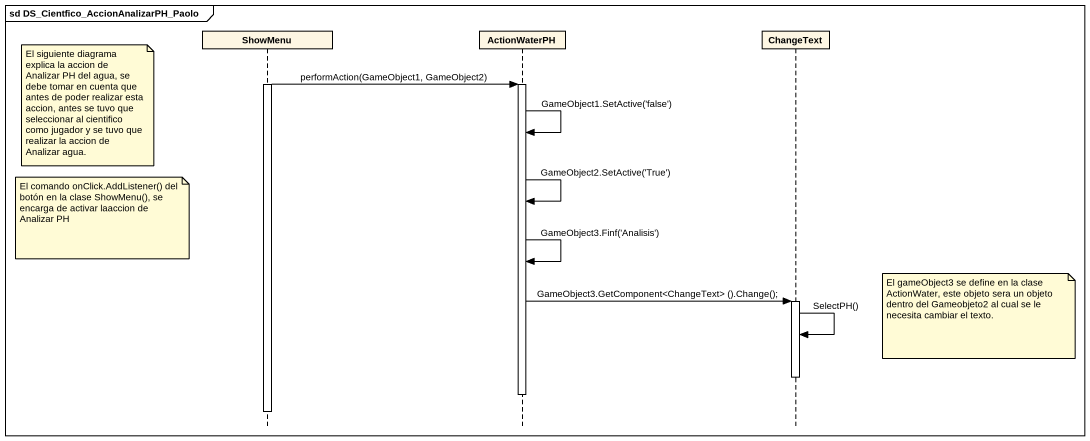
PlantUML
@startuml
mainframe sd DS_Cientfico_AccionAnalizarPH_Paolo
hide footbox
participant ShowMenu
participant ActionWaterPH
participant ChangeText

activate ShowMenu
ShowMenu -> ActionWaterPH : performAction(GameObject1, GameObject2)
activate ActionWaterPH
note left of ShowMenu : El siguiente diagrama explica la accion de Analizar PH del agua, se debe tomar en cuenta que antes de poder realizar esta accion, antes se tuvo que seleccionar al cientifico como jugador y se tuvo que realizar la accion de Analizar agua.
ActionWaterPH -> ActionWaterPH : GameObject1.SetActive('false')
ActionWaterPH -> ActionWaterPH : GameObject2.SetActive('True')
note left of ShowMenu : El comando onClick.AddListener() del botón en la clase ShowMenu(), se encarga de activar laaccion de Analizar PH
ActionWaterPH -> ActionWaterPH : GameObject3.Finf('Analisis')
ActionWaterPH -> ChangeText : GameObject3.GetComponent<ChangeText> ().Change();
activate ChangeText
note right of ChangeText : El gameObject3 se define en la clase ActionWater, este objeto sera un objeto dentro del Gameobjeto2 al cual se le necesita cambiar el texto.
ChangeText -> ChangeText : SelectPH()
deactivate ChangeText
deactivate ActionWaterPH
deactivate ShowMenu
@enduml
